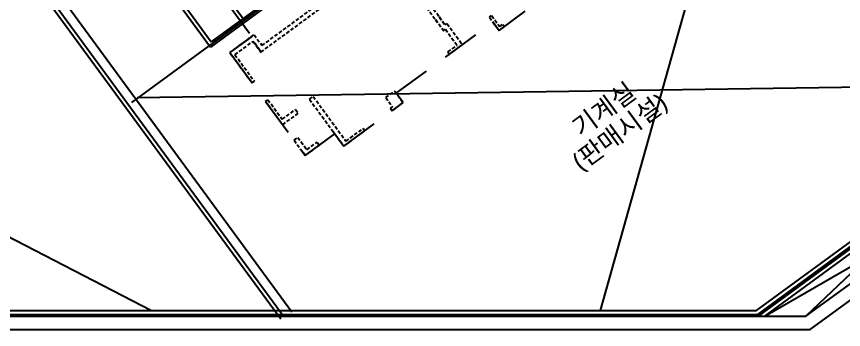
# Model space of a CAD drawing. Header units: millimetres. Extents: x 75184266 to 76346726, y -35077925 to -33679385.
# Drawn here: x 75473949 to 75518001, y -34641254 to -34624604 of the extents above; entities that cross this region are included whole.
import ezdxf
from ezdxf.enums import TextEntityAlignment as Align

# ---------------------------------------------------------------- set-up
doc = ezdxf.new("R2010")
doc.units = ezdxf.units.MM
doc.header["$LTSCALE"] = 50
doc.header["$MEASUREMENT"] = 0
doc.linetypes.add('HIDDEN2', pattern=[0.1875, 0.125, -0.0625])
doc.linetypes.add('XR-지하3층$0$H', pattern=[1.3, 0.8, -0.5])
doc.layers.add('건축', color=8, linetype='CONTINUOUS', plot=False)
doc.styles.add('XR-지하3층$0$맑은고딕', font='')
doc.styles.get('XR-지하3층$0$맑은고딕').set_extended_font_data('Malgun Gothic')

msp = doc.modelspace()

# ---------------------------------------------------------------- linework, layer by layer
at = {"layer": '건축', "ltscale": 0.5}
for p, q in [((75515122, -34604423), (75505039, -34640253)), ((75506281, -34609852), (75484324, -34625949)), ((75505431, -34610723), (75484281, -34626229)), ((75480521, -34617211), (75486018, -34624708)), ((75478667, -34618571), (75484281, -34626229)), ((75478828, -34618453), (75484324, -34625949)), ((75513369, -34640254), (75542240, -34619087)), ((75513435, -34640454), (75542520, -34619130)), ((75474364, -34621725), (75488182, -34640572)), ((75474203, -34621843), (75488021, -34640690)), ((75480377, -34628911), (75529470, -34628197, 0)), ((75462350, -34630533), (75481132, -34640253)), ((75523338, -34633565), (75516004, -34640554)), ((75513806, -34640554), (75524107, -34634614)), ((75357673, -34640254), (75513369, -34640254)), ((75357819, -34640454), (75513435, -34640454))]:
    msp.add_line(p, q, dxfattribs=at)
at = {"layer": '건축', "ltscale": 100}
for p, q in [((75512675, -34605288), (75480081, -34629184)), ((75474649, -34621268), (75488612, -34640313))]:
    msp.add_line(p, q, dxfattribs=at)
at = {"layer": '건축', "ltscale": 1000}
for p, q in [((75513467, -34640554), (75542660, -34619152)), ((75516234, -34641254), (75544525, -34620512)), ((75513806, -34640554), (75530116, -34628596)), ((75516004, -34640554), (75530885, -34629644)), ((75342470, -34640554), (75516004, -34640554)), ((75513957, -34640553), (75516005, -34640553)), ((75513957, -34640553), (75516005, -34640553)), ((75342116, -34641254), (75516234, -34641254))]:
    msp.add_line(p, q, dxfattribs=at)
at = {"layer": '건축', "linetype": 'HIDDEN2', "ltscale": 30}
for p, q in [((75494964, -34622991), (75496271, -34624773)), ((75495166, -34622843), (75496473, -34624625)), ((75486970, -34626496), (75490228, -34624107)), ((75487024, -34626147), (75489919, -34624024)), ((75496271, -34624773), (75496279, -34624767)), ((75496271, -34624773), (75496697, -34625353)), ((75496279, -34624767), (75496705, -34625348)), ((75496473, -34624625), (75496465, -34624631)), ((75496465, -34624631), (75496772, -34625050)), ((75496473, -34624625), (75496780, -34625044)), ((75499139, -34624642), (75499260, -34624553)), ((75499139, -34624642), (75499656, -34625347)), ((75499260, -34624553), (75499688, -34625138)), ((75496772, -34625050), (75496877, -34624973)), ((75496877, -34624973), (75497705, -34626102)), ((75499656, -34625347), (75499938, -34625140)), ((75499688, -34625138), (75499850, -34625020)), ((75499850, -34625020), (75499938, -34625140)), ((75485314, -34626521), (75486604, -34625574)), ((75486604, -34625574), (75487024, -34626147)), ((75496697, -34625353), (75496705, -34625348)), ((75496705, -34625348), (75496794, -34625283)), ((75496794, -34625283), (75497414, -34626129)), ((75485582, -34626633), (75486550, -34625924)), ((75496931, -34626484), (75497414, -34626129)), ((75497019, -34626605), (75497705, -34626102)), ((75485314, -34626521), (75486496, -34628133, 0)), ((75486905, -34626408), (75486970, -34626496)), ((75496931, -34626484), (75497019, -34626605)), ((75485582, -34626633), (75486617, -34628045, 0)), ((75486496, -34628133, 0), (75486617, -34628045, 0)), ((75493616, -34628914), (75494092, -34628566)), ((75494092, -34628566), (75494547, -34629186)), ((75487218, -34629117, 0), (75487339, -34629029, 0)), ((75487218, -34629117, 0), (75488128, -34630359)), ((75487339, -34629029, 0), (75488101, -34630069)), ((75489553, -34629004), (75489755, -34628857)), ((75489553, -34629004), (75491386, -34631504)), ((75489755, -34628857), (75491499, -34631236)), ((75493616, -34628914), (75493983, -34629414)), ((75493967, -34629612), (75494547, -34629186)), ((75488101, -34630069), (75488811, -34629548)), ((75488811, -34629548), (75488959, -34629750)), ((75493878, -34629491), (75493983, -34629414)), ((75493878, -34629491), (75493967, -34629612)), ((75493967, -34629612), (75493878, -34629491)), ((75488128, -34630359), (75488959, -34629750)), ((75490815, -34630726), (75490904, -34630847)), ((75491386, -34631504), (75492499, -34630688)), ((75491499, -34631236), (75492410, -34630567)), ((75492410, -34630567), (75492499, -34630688)), ((75492499, -34630688), (75492410, -34630567)), ((75488731, -34631182), (75488933, -34631034)), ((75488731, -34631182), (75489332, -34632000)), ((75488933, -34631034), (75489415, -34631691)), ((75489415, -34631691), (75489963, -34631289)), ((75489963, -34631289), (75490082, -34631450)), ((75489332, -34632000), (75490082, -34631450))]:
    msp.add_line(p, q, dxfattribs=at)
at = {"layer": '건축', "linetype": 'XR-지하3층$0$H', "ltscale": 50}
msp.add_lwpolyline([(75483254, -34621260), (75486483, -34625663), (75485314, -34626521), (75489332, -34632000), (75490904, -34630847), (75491386, -34631504), (75494547, -34629186), (75494181, -34628686), (75499334, -34624908), (75499656, -34625347), (75501051, -34624324)], dxfattribs=at)
at = {"layer": '건축', "linetype": 'HIDDEN2', "ltscale": 30}
msp.add_lwpolyline([(75486905, -34626408), (75486913, -34626402), (75486558, -34625918), (75486550, -34625924)], close=True, dxfattribs=at)
for points in [[(75486905, -34626408), (75486913, -34626402), (75486558, -34625918), (75486550, -34625924)], [(75486970, -34626496), (75486978, -34626491)]]:
    msp.add_lwpolyline(points, dxfattribs=at)

# ---------------------------------------------------------------- texts
at = {"layer": '건축', "style": 'XR-지하3층$0$맑은고딕'}
for s, p in [('기계실', (75505221, -34629527)), ('(판매시설)', (75506102, -34630770))]:
    msp.add_text(s, height=1000, rotation=36.2469, dxfattribs=at).set_placement(p, align=Align.MIDDLE)

doc.saveas('drawing.dxf')
